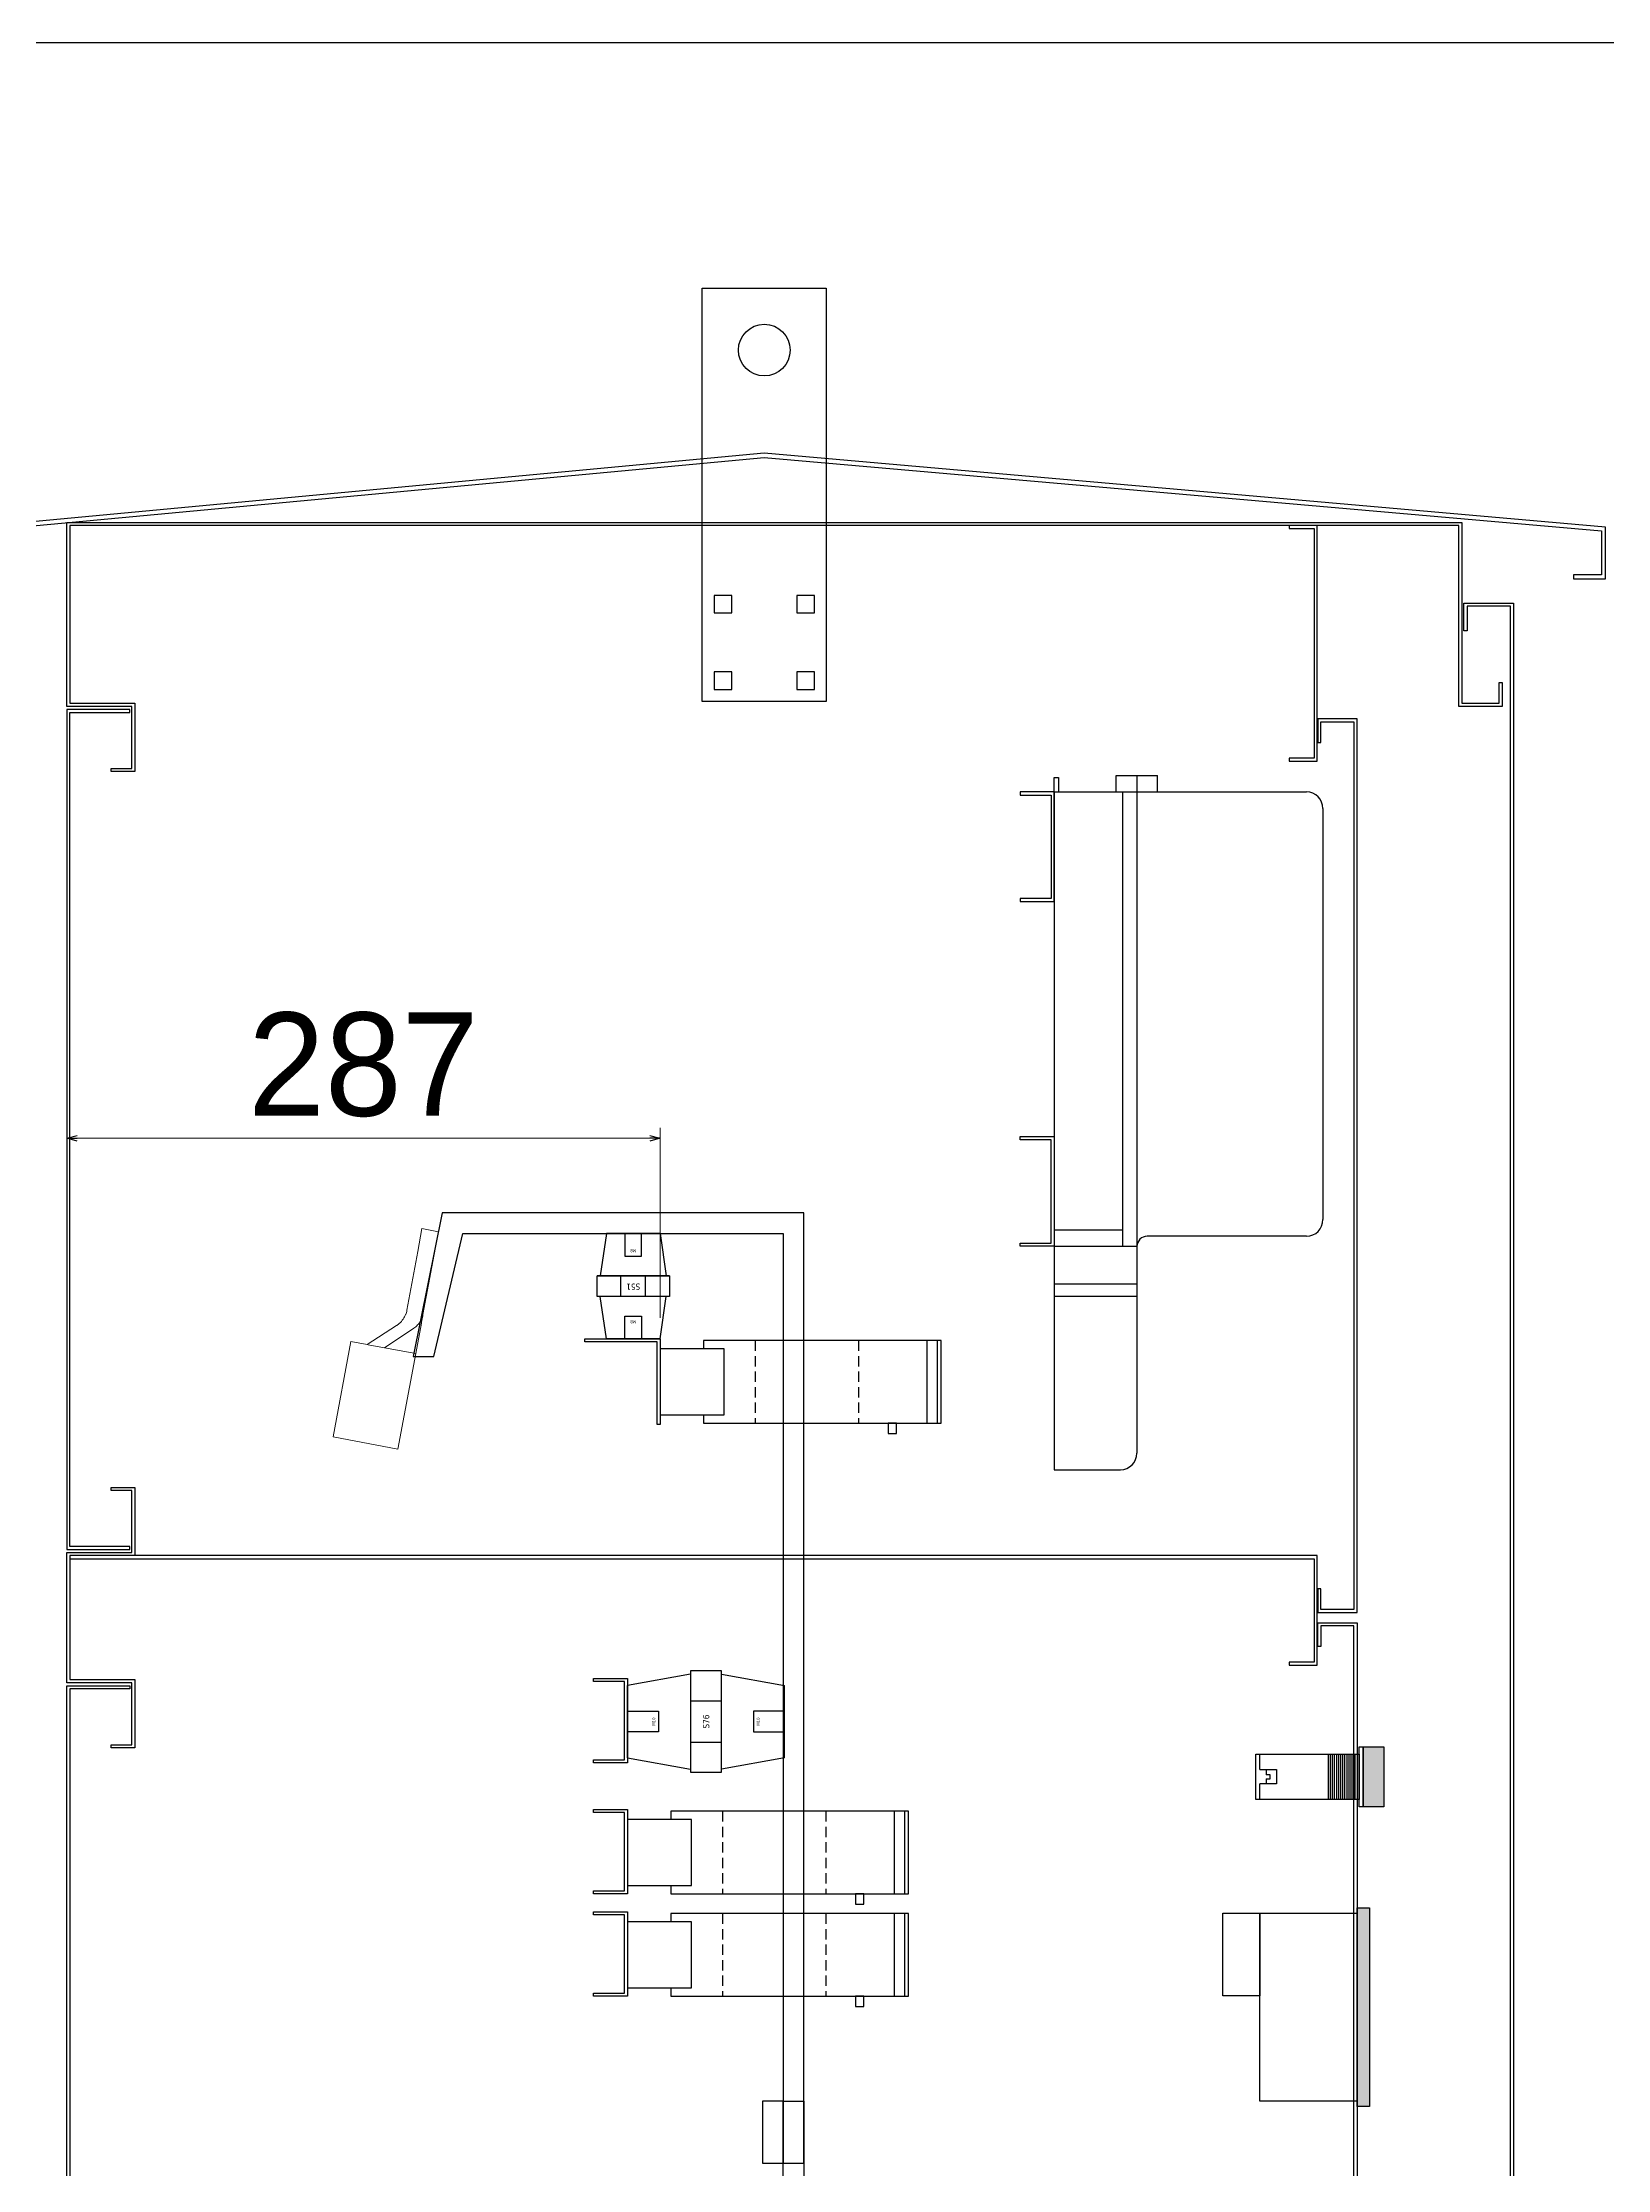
# Model space of a CAD drawing. Header units: millimetres. Extents: x 0 to 6126, y 0 to 4331.
# Drawn here: x 2707 to 3464, y 3302 to 4331 of the extents above; entities that cross this region are included whole.
import ezdxf
from ezdxf.enums import TextEntityAlignment as Align

# ---------------------------------------------------------------- set-up
doc = ezdxf.new("R2010")
doc.units = ezdxf.units.MM
doc.linetypes.add('ASVLTYPE', pattern=[0.75, 0.5, -0.25])
doc.layers.add('DIM', color=253, linetype='Continuous')
doc.layers.add('Visible (ISO)', color=7, linetype='Continuous', lineweight=13)
doc.styles.add('Tahoma (Input Text)', font='tahoma.ttf')
doc.dimstyles.new('CNC', dxfattribs={"dimtxt": 50, "dimasz": 5, "dimexe": 5, "dimexo": 15, "dimgap": 10, "dimtad": 1, "dimdec": 0, "dimtxsty": 'Standard', "dimblk": 'OPEN30', "dimcen": 10, "dimclrd": 5, "dimclre": 5, "dimclrt": 3, "dimazin": 3, "dimtfac": 1, "dimtdec": 0, "dimtmove": 0, "dimatfit": 3, "dimldrblk": 'ARCHTICK', "dimlwd": 9, "dimlwe": 9})

# ---------------------------------------------------------------- blocks, each defined once
blk = doc.blocks.new('*D6')
at = {"color": 0, "linetype": 'ByBlock', "lineweight": -2}
for p, q in [((2644.4, 4094), (2645.8, 4099)), ((2645.8, 4099), (2647.1, 4094)), ((2645.8, 4099), (2645.8, 4094)), ((2645.8, 2499), (2644.4, 2504)), ((2647.1, 2504), (2645.8, 2499)), ((2645.8, 2499), (2645.8, 2504))]:
    blk.add_line(p, q, dxfattribs=at)
at = {"layer": 'Defpoints', "color": 0, "ltscale": 3, "transparency": 16777216}
for p in [(2645.8, 4099), (2718.6, 4099), (2718.6, 2499)]:
    blk.add_point(p, dxfattribs=at)
at = {"layer": 'DIM', "color": 5, "lineweight": 9, "ltscale": 3, "transparency": 16777216}
for p, q in [((2703.6, 4099), (2640.8, 4099)), ((2645.8, 2504), (2645.8, 4094)), ((2703.6, 2499), (2640.8, 2499))]:
    blk.add_line(p, q, dxfattribs=at)
at = {"layer": 'DIM', "color": 3, "ltscale": 3, "transparency": 16777216, "insert": (2610.2, 3596.8), "char_height": 50, "attachment_point": 5, "rotation": 90}
blk.add_mtext('1600', dxfattribs=at)
blk = doc.blocks.new('_ArchTick')
at = {"color": 0, "const_width": 0.15}
blk.add_lwpolyline([(-0.5, -0.5), (0.5, 0.5)], dxfattribs=at)
blk = doc.blocks.new('_Open30')
at = {"color": 0, "linetype": 'ByBlock', "lineweight": -2}
for p, q in [((-1, 0.27), (0, 0)), ((0, 0), (-1, -0.27)), ((0, 0), (-1, 0))]:
    blk.add_line(p, q, dxfattribs=at)
blk = doc.blocks.new('A$C30041796')
blk.add_hatch(color=6).paths.add_polyline_path([(71, 96), (65, 96), (65, 0), (71, 0)])
at = {"color": 6}
for points in [[(0, 93.5), (18, 93.5), (18, 53.5), (0, 53.5)], [(18, 93.5), (65, 93.5), (65, 2.5), (18, 2.5)], [(65, 96), (71, 96), (71, 0), (65, 0)]]:
    blk.add_lwpolyline(points, close=True, dxfattribs=at)
blk = doc.blocks.new('A$C0C455160')
blk.add_hatch(color=1).paths.add_polyline_path([(62, 29), (52, 29), (52, 0), (62, 0)])
at = {"color": 7}
for p, q in [((0, 25.5), (50, 25.5)), ((0, 3.5), (0, 25.5)), ((2, 18), (2, 25.5)), ((35, 25.5), (35, 3.5)), ((36, 25.5), (36, 3.5)), ((37, 25.5), (37, 3.5)), ((38, 25.5), (38, 3.5)), ((39, 25.5), (39, 3.5)), ((40, 25.5), (40, 3.5)), ((41, 25.5), (41, 3.5)), ((42, 25.5), (42, 3.5)), ((43, 25.5), (43, 3.5)), ((44, 25.5), (44, 3.5)), ((45, 25.5), (45, 3.5)), ((46, 25.5), (46, 3.5)), ((47, 25.5), (47, 3.5)), ((48, 25.5), (48, 3.5)), ((49, 25.5), (49, 3.5)), ((50, 25.5), (50, 3.5)), ((2, 3.5), (2, 11)), ((5, 18), (5, 15.5)), ((5, 13.5), (5, 11)), ((50, 3.5), (0, 3.5))]:
    blk.add_line(p, q, dxfattribs=at)
for points in [[(50, 29), (52, 29), (52, 0), (50, 0)], [(52, 29), (62, 29), (62, 0), (52, 0)]]:
    blk.add_lwpolyline(points, close=True, dxfattribs=at)
for points in [[(0, 11), (0, 18)], [(2, 18), (10, 18), (10, 11), (2, 11)], [(5, 13.5), (7, 13.5), (7, 15.5), (5, 15.5)]]:
    blk.add_lwpolyline(points, dxfattribs=at)
blk = doc.blocks.new('EM4H04-2')
at = {"color": 85, "linetype": 'ASVLTYPE', "ltscale": 10}
for p, q in [((0, 90), (40, 90)), ((0, 40), (40, 40))]:
    blk.add_line(p, q, dxfattribs=at)
at = {"color": 85}
for p, q in [((0, 7), (40, 7)), ((0, 2), (40, 2))]:
    blk.add_line(p, q, dxfattribs=at)
for points in [[(4, 136), (36, 136), (36, 105), (4, 105)], [(40, 25.7), (45, 25.7), (45, 21.7), (40, 21.7)]]:
    blk.add_lwpolyline(points, close=True, dxfattribs=at)
blk.add_lwpolyline([(36, 115), (40, 115), (40, 0), (0, 0), (0, 115), (4, 115)], dxfattribs=at)
blk = doc.blocks.new('Congto3P-4')
at = {"color": 126}
for p, q in [((85644.6, 42053.3), (85646.6, 42053.3)), ((85644.6, 42046.3), (85644.6, 42053.3)), ((85646.6, 42053.3), (85646.6, 42046.3)), ((85674.6, 42046.3), (85674.6, 42054.3)), ((85674.6, 42054.3), (85694.6, 42054.3)), ((85684.6, 42054.3), (85684.6, 41826.5)), ((85694.6, 42046.3), (85694.6, 42054.3)), ((85644.6, 42046.3), (85644.6, 41718.3)), ((85644.6, 42046.3), (85766.6, 42046.3)), ((85644.6, 42046.3), (85694.6, 42046.3)), ((85677.6, 42046.3), (85677.6, 41826.5)), ((85774.6, 42038.3), (85774.6, 41839.3)), ((85644.6, 41834.3), (85677.6, 41834.3)), ((85766.6, 41831.3), (85689.6, 41831.3)), ((85644.6, 41826.5), (85684.6, 41826.5)), ((85684.6, 41826.3), (85684.6, 41726.3)), ((85644.6, 41808.3), (85684.6, 41808.3)), ((85644.6, 41802.3), (85684.6, 41802.3)), ((85644.6, 41718.3), (85676.6, 41718.3))]:
    blk.add_line(p, q, dxfattribs=at)
for centre, radius, start, end in [((85766.6, 42038.3), 8, 0, 90), ((85689.6, 41826.3), 5, 90, 180), ((85766.6, 41839.3), 8, 270, 0), ((85676.6, 41726.3), 8, 270, 0)]:
    blk.add_arc(centre, radius, start, end, dxfattribs=at)
blk = doc.blocks.new('tq')
at = {"color": 8}
blk.add_lwpolyline([(-77187, 24323.4), (-77127, 24323.4), (-77127, 24123.4), (-77187, 24123.4)], close=True, dxfattribs=at)
at = {"color": 2}
for points in [[(-77181.2, 24166.2), (-77172.7, 24166.2), (-77172.7, 24174.7), (-77181.2, 24174.7)], [(-77141.2, 24166.2), (-77132.7, 24166.2), (-77132.7, 24174.7), (-77141.2, 24174.7)], [(-77181.2, 24129.2), (-77172.7, 24129.2), (-77172.7, 24137.7), (-77181.2, 24137.7)], [(-77141.2, 24129.2), (-77132.7, 24129.2), (-77132.7, 24137.7), (-77141.2, 24137.7)]]:
    blk.add_lwpolyline(points, close=True, dxfattribs=at)
blk.add_circle((-77157, 24293.4), 12.5, dxfattribs=at)
blk = doc.blocks.new('su76-1')
at = {"color": 1}
for p, q in [((-17.5, 76), (-23, 45.5)), ((-17.5, 76), (17.5, 76)), ((23, 45.5), (17.5, 76)), ((24.5, 45.5), (-24.5, 45.5)), ((-24.5, 45.5), (-24.5, 30.5)), ((-10, 45.5), (-10, 30.5)), ((10, 45.5), (10, 30.5)), ((24.5, 30.5), (24.5, 45.5)), ((-24.5, 30.5), (24.5, 30.5)), ((-23, 30.5), (23, 30.5)), ((-17.5, 0), (-23, 30.5)), ((23, 30.5), (17.5, 0)), ((-17.5, 0), (17.5, 0))]:
    blk.add_line(p, q, dxfattribs=at)
for points in [[(-5, 76), (5, 76), (5, 61), (-5, 61)], [(-5, 0), (5, 0), (5, 15), (-5, 15)]]:
    blk.add_lwpolyline(points, close=True, dxfattribs=at)
at = {"color": 1, "width": 30.098, "attachment_point": 5}
for s, insert, char_height in [('{\\fTahoma|b0|i0|c0|p34;M10}', (0, 63.3), 1.5), ('{\\fTahoma|b0|i0|c0|p34;S76}', (0, 37.9), 3), ('{\\fTahoma|b0|i0|c0|p34;M10}', (0, 12.7), 1.5)]:
    blk.add_mtext(s, dxfattribs=dict(at, insert=insert, char_height=char_height))
blk = doc.blocks.new('su51-1')
at = {"color": 1}
for p, q in [((-13, 51), (-16, 30.5)), ((-13, 51), (13, 51)), ((13, 51), (16, 30.5)), ((-17.5, 30.5), (17.5, 30.5)), ((-17.5, 20.5), (-17.5, 30.5)), ((-16, 30.5), (16, 30.5)), ((-6, 30.5), (-6, 20.5)), ((6, 30.5), (6, 20.5)), ((17.5, 30.5), (17.5, 20.5)), ((17.5, 20.5), (-17.5, 20.5)), ((-17.5, 20.5), (17.5, 20.5)), ((-13, 0), (-16, 20.5)), ((-16, 20.5), (16, 20.5)), ((13, 0), (16, 20.5)), ((-13, 0), (13, 0))]:
    blk.add_line(p, q, dxfattribs=at)
for points in [[(-4, 51), (4, 51), (4, 40), (-4, 40)], [(-4, 0), (4, 0), (4, 11), (-4, 11)]]:
    blk.add_lwpolyline(points, close=True, dxfattribs=at)
at = {"color": 1, "width": 30.098, "attachment_point": 5}
for s, insert, char_height in [('{\\fTahoma|b0|i0|c0|p34;M8}', (0, 42.7), 1.5), ('{\\fTahoma|b0|i0|c0|p34;S51}', (0, 25.7), 3), ('{\\fTahoma|b0|i0|c0|p34;M8}', (0, 8.3), 1.5)]:
    blk.add_mtext(s, dxfattribs=dict(at, insert=insert, char_height=char_height))
blk = doc.blocks.new('Cos 300-2')
at = {"layer": 'Visible (ISO)'}
for p, q in [((198.9, 151.3), (230.8, 151.3)), ((198.9, 104.3), (198.9, 151.3)), ((230.8, 104.3), (230.8, 151.3)), ((214.3, 104.3), (198.9, 104.3)), ((198.9, 89.3), (198.9, 104.3)), ((214.3, 104.3), (202.1, 92.4)), ((222.8, 104.3), (210.5, 92.7)), ((222.3, 104.3), (214.3, 104.3)), ((222.8, 104.3), (222.3, 104.3)), ((230.8, 104.3), (222.8, 104.3)), ((198.9, 85.1), (198.9, 55.6)), ((207, 55.6), (207, 84.5)), ((198.9, 44.3), (198.9, 55.6)), ((207, 55.6), (207, 44.3)), ((198.9, 44.3), (207, 44.3))]:
    blk.add_line(p, q, dxfattribs=at)
blk.add_arc((218.2, 84.5), 11.3, 169.3308, 180, dxfattribs=at)
for points, knots in [([(210.5, 92.7), (210.4, 92.6), (210.4, 92.6), (210, 92.2), (209.7, 91.8), (209.4, 91.4)], [-2.7849509, -2.7849509, -2.7849509, -2.7849509, -2.7426875, -2.7426875, -2.4435482, -2.4435482, -2.4435482, -2.4435482]), ([(198.9, 89.3), (198.9, 89.3), (198.9, 89.2), (198.9, 88.9), (198.9, 88.6), (198.9, 88.3), (198.9, 88), (198.9, 87.7), (198.9, 87.1), (198.9, 86.8), (198.9, 86.3), (198.9, 86), (198.9, 85.8), (198.9, 85.6), (198.9, 85.4), (198.9, 85.2), (198.9, 85.1), (198.9, 85.1)], [0, 0, 0, 0, 0.476516, 0.476516, 0.973867, 0.973867, 0.973867, 1.321851, 1.321851, 1.66983, 1.66983, 1.96857, 1.96857, 1.96857, 2.209744, 2.209744, 2.275716, 2.275716, 2.275716, 2.275716]), ([(198.9, 85.1), (198.9, 85.1), (198.9, 85.1), (198.9, 85.1), (198.9, 85.1), (198.9, 85.1), (198.9, 85.2), (198.9, 85.4), (198.9, 85.7), (198.9, 86.3), (198.9, 86.7), (198.9, 88.4), (198.9, 89.3), (198.9, 89.3)], [0, 0, 0, 0, 0.00007, 0.00007, 0.000429, 0.000429, 0.061634, 0.061634, 0.388125, 0.388125, 0.823361, 0.823361, 2.271476, 2.271476, 2.271476, 2.271476]), ([(199.1, 86.9), (199.2, 87.8), (199.5, 88.7), (200.3, 90.2), (200.7, 90.9), (201.2, 91.5)], [0, 0, 0, 0, 0.2756392, 0.2756392, 0.5298465, 0.5298465, 0.5298465, 0.5298465]), ([(207.2, 86.6), (207.3, 87.4), (207.6, 88.2), (208.3, 89.9), (208.8, 90.7), (209.4, 91.4)], [0, 0, 0, 0, 0.2576484, 0.2576484, 0.5551691, 0.5551691, 0.5551691, 0.5551691])]:
    blk.add_open_spline(points, degree=3, knots=knots, dxfattribs=at)
for points in [[(198.9, 85.1), (198.9, 85.7), (198.9, 86.3), (199.1, 86.9)], [(201.2, 91.5), (201.5, 91.8), (201.8, 92.2), (202.1, 92.4)]]:
    blk.add_open_spline(points, degree=3, dxfattribs=at)
blk = doc.blocks.new('*D28')
at = {"color": 0, "linetype": 'ByBlock', "lineweight": -2}
for p, q in [((2718.6, 3801), (2723.6, 3802.3)), ((2723.6, 3799.6), (2718.6, 3801)), ((2718.6, 3801), (2723.6, 3801)), ((3000.7, 3802.3), (3005.7, 3801)), ((3005.7, 3801), (3000.7, 3799.6)), ((3005.7, 3801), (3000.7, 3801))]:
    blk.add_line(p, q, dxfattribs=at)
at = {"layer": 'Defpoints', "color": 0, "ltscale": 3, "transparency": 16777216}
for p in [(2718.6, 3801), (2718.6, 3699.1), (3005.7, 3699.1)]:
    blk.add_point(p, dxfattribs=at)
at = {"layer": 'DIM', "color": 5, "lineweight": 9, "ltscale": 3, "transparency": 16777216}
for p, q in [((2718.6, 3714.1), (2718.6, 3806)), ((3000.7, 3801), (2723.6, 3801)), ((3005.7, 3714.1), (3005.7, 3806))]:
    blk.add_line(p, q, dxfattribs=at)
at = {"layer": 'DIM', "color": 3, "ltscale": 3, "transparency": 16777216, "insert": (2862.1, 3836.5), "char_height": 50, "attachment_point": 5}
blk.add_mtext('287', dxfattribs=at)
blk = doc.blocks.new('khungtenAsean2')
at = {"color": 7}
blk.add_lwpolyline([(0, 0), (2970, 0), (2970, -2100), (0, -2100)], close=True, dxfattribs=at)
at = {"color": 1, "style": 'Tahoma (Input Text)', "flags": 8}
for tag, p in [('#01', (137.05, -2021.28)), ('#03', (506.57, -2019.3)), ('#05', (1106.63, -2021.28)), ('#07', (1834.68, -2021.28)), ('#09', (2146.72, -2021.28)), ('#02', (98.46, -2081.28)), ('#04', (486.11, -2081.28)), ('#06', (1065.33, -2081.28)), ('#08', (1817.45, -2081.28)), ('#10', (2146.72, -2081.28))]:
    blk.add_attdef(tag, p, '', height=25, dxfattribs=at)
blk.add_attdef('#11', text='', height=25, dxfattribs=at).set_placement((2914.99, -2067.35), align=Align.CENTER)

msp = doc.modelspace()

# ---------------------------------------------------------------- linework, layer by layer
at = {"color": 7}
for points in [[(2665.6, 4071.5), (2652.1, 4071.5), (2652.1, 4092.7), (3056.1, 4130.5), (3461.1, 4094.9), (3461.1, 4073.7), (3447.6, 4073.7), (3447.6, 4071.7), (3463.1, 4071.7), (3463.1, 4096.7), (3056.1, 4132.5), (2650.1, 4094.5), (2650.1, 4069.5), (2665.6, 4069.5)], [(3413.1, 4021.5), (3413.1, 4010), (3392.1, 4010), (3392.1, 4097.5), (2720.1, 4097.5), (2720.1, 4011.5), (2751.6, 4011.5), (2751.6, 3978.5), (2740.1, 3978.5), (2740.1, 3980), (2750.1, 3980), (2750.1, 4010), (2718.6, 4010), (2718.6, 4099), (3393.6, 4099), (3393.6, 4011.5), (3411.6, 4011.5), (3411.6, 4021.5)], [(3396.1, 2514), (3396.1, 2502), (3417.1, 2502), (3417.1, 4058.5), (3396.1, 4058.5), (3396.1, 4046.5), (3394.6, 4046.5), (3394.6, 4060), (3418.6, 4060), (3418.6, 2500.5), (3394.6, 2500.5), (3394.6, 2514)]]:
    msp.add_lwpolyline(points, close=True, dxfattribs=at)
at = {"color": 3, "ltscale": 0.5}
for points in [[(3310.1, 3983.5), (3323.6, 3983.5), (3323.6, 4097.5), (3310.1, 4097.5), (3310.1, 4096), (3322.1, 4096), (3322.1, 3985), (3310.1, 3985)], [(3310.1, 3546), (3323.6, 3546), (3323.6, 3599), (2720.1, 3599), (2720.1, 3597.5), (3322.1, 3597.5), (3322.1, 3547.5), (3310.1, 3547.5)]]:
    msp.add_lwpolyline(points, close=True, dxfattribs=at)
at = {"color": 7, "ltscale": 0.5}
for points in [[(2749.1, 4008.5), (2718.6, 4008.5), (2718.6, 3602), (2749.1, 3602), (2749.1, 3603.5), (2720.1, 3603.5), (2720.1, 4007), (2749.1, 4007)], [(2749.1, 2553.5), (2718.6, 2553.5), (2718.6, 3536), (2749.1, 3536), (2749.1, 3534.5), (2720.1, 3534.5), (2720.1, 2555), (2749.1, 2555)]]:
    msp.add_lwpolyline(points, close=True, dxfattribs=at)
at = {"color": 6, "ltscale": 0.5}
for points in [[(3323.9, 3583), (3323.9, 3571.5), (3342.9, 3571.5), (3342.9, 4004), (3323.9, 4004), (3323.9, 3992.5), (3325.4, 3992.5), (3325.4, 4002.5), (3341.4, 4002.5), (3341.4, 3573), (3325.4, 3573), (3325.4, 3583)], [(3323.9, 3555), (3323.9, 3566.5), (3342.9, 3566.5), (3342.9, 2558), (3323.9, 2558), (3323.9, 2569.5), (3325.4, 2569.5), (3325.4, 2559.5), (3341.4, 2559.5), (3341.4, 3565), (3325.4, 3565), (3325.4, 3555)]]:
    msp.add_lwpolyline(points, close=True, dxfattribs=at)
at = {"color": 8}
for points in [[(3179.9, 3967.1), (3194.9, 3967.1), (3194.9, 3917.1), (3179.9, 3917.1), (3179.9, 3915.6), (3196.4, 3915.6), (3196.4, 3968.6), (3179.9, 3968.6)], [(3179.9, 3750.3), (3194.9, 3750.3), (3194.9, 3800.3), (3179.9, 3800.3), (3179.9, 3801.8), (3196.4, 3801.8), (3196.4, 3748.8), (3179.9, 3748.8)], [(2973.4, 3500.2), (2988.4, 3500.2), (2988.4, 3538.1), (2973.4, 3538.1), (2973.4, 3539.6), (2989.9, 3539.6), (2989.9, 3498.7), (2973.4, 3498.7)], [(2973.4, 3436.8), (2988.4, 3436.8), (2988.4, 3474.7), (2973.4, 3474.7), (2973.4, 3476.2), (2989.9, 3476.2), (2989.9, 3435.3), (2973.4, 3435.3)], [(2973.4, 3387.3), (2988.4, 3387.3), (2988.4, 3425.2), (2973.4, 3425.2), (2973.4, 3426.7), (2989.9, 3426.7), (2989.9, 3385.8), (2973.4, 3385.8)]]:
    msp.add_lwpolyline(points, close=True, dxfattribs=at)
at = {"color": 1}
for points in [[(2886.2, 3695.3), (2896.2, 3695.3), (2910.2, 3754.9), (3065.2, 3754.9), (3065.2, 3305), (3075.2, 3305), (3075.2, 3764.9), (2900.2, 3764.9), (2886.2, 3695.3)], [(3075.2, 3335), (3075.2, 3295), (3283.9, 3295), (3283.9, 3218), (3273.9, 3218), (3273.9, 3285), (3065.2, 3285), (3065.2, 3335), (3075.2, 3335)]]:
    msp.add_lwpolyline(points, dxfattribs=at)
at = {"color": 252, "ltscale": 0.5}
msp.add_lwpolyline([(3004.2, 3662.4), (3004.2, 3702.4), (2969.2, 3702.4), (2969.2, 3703.9), (3005.7, 3703.9), (3005.7, 3662.4)], close=True, dxfattribs=at)
at = {"color": 7, "ltscale": 3}
msp.add_lwpolyline([(2751.6, 3506), (2751.6, 3506), (2740.1, 3506), (2740.1, 3507.5), (2750.1, 3507.5), (2750.1, 3537.5), (2718.6, 3537.5), (2718.6, 3600.5), (2750.1, 3600.5), (2750.1, 3630.5), (2740.1, 3630.5), (2740.1, 3632), (2751.6, 3632), (2751.6, 3632), (2751.6, 3599), (2720.1, 3599), (2720.1, 3539), (2751.6, 3539)], close=True, dxfattribs=at)
at = {"color": 1}
msp.add_lwpolyline([(3055.2, 3305), (3065.2, 3305), (3065.2, 3335), (3055.2, 3335)], close=True, dxfattribs=at)

# ---------------------------------------------------------------- block references
at = {"color": 7, "xscale": 2.0625, "yscale": 2.0625, "zscale": 2.0625}
msp.add_blockref('khungtenAsean2', (0, 4331.3), dxfattribs=at)
msp.add_blockref('tq', (80213.1, -20111))
at = {"color": 7}
for name, p in [('Congto3P-4', (-82448.2, -38077.7)), ('A$C0C455160', (3293.9, 3477.5)), ('A$C30041796', (3277.9, 3332.5))]:
    msp.add_blockref(name, p, dxfattribs=at)
at = {"rotation": 169.4446586965191}
msp.add_blockref('Cos 300-2', (3102.1, 3762.9), dxfattribs=at)
at = {"color": 2}
for name, p, rotation in [('su51-1', (2992.7, 3754.9), 180), ('su76-1', (3065.9, 3518.7), 90)]:
    msp.add_blockref(name, p, dxfattribs=dict(at, rotation=rotation))
at = {"color": 7, "xscale": -1, "rotation": 90}
for p in [(3141.7, 3703.1), (3125.9, 3475.3), (3125.9, 3425.8)]:
    msp.add_blockref('EM4H04-2', p, dxfattribs=at)

# ---------------------------------------------------------------- dimensions: what is measured, and where the dimension line sits
at = {"layer": 'DIM', "color": 7, "ltscale": 3}
dim = msp.add_linear_dim(base=(2645.8, 4099), p1=(2718.6, 2499), p2=(2718.6, 4099), angle=90, dimstyle='CNC', dxfattribs=at)
dim.commit()
dim.dimension.update_dxf_attribs({"geometry": '*D6', "text_midpoint": (2645.8, 3596.8), "dimtype": 160})
dim = msp.add_linear_dim(base=(2718.6, 3801), p1=(3005.7, 3699.1), p2=(2718.6, 3699.1), dimstyle='CNC', dxfattribs=at)
dim.commit()
dim.dimension.update_dxf_attribs({"geometry": '*D28', "text_midpoint": (2862.1, 3836.5)})

doc.saveas('drawing.dxf')
